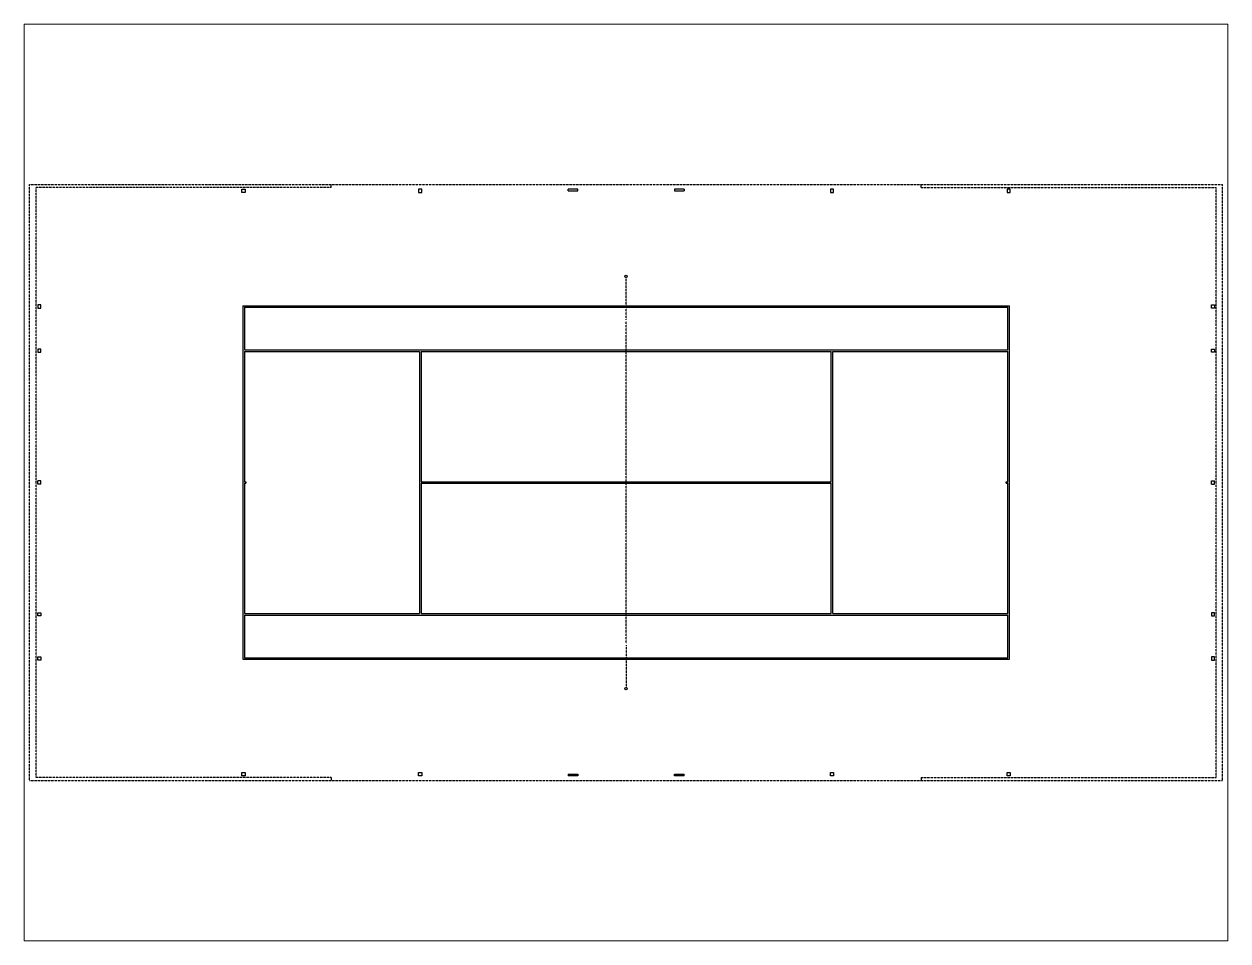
# Paper-space layout 'www.ceco.net' of a CAD drawing. Header units: metres. Extents: x 27 to 240, y 20 to 183.
# The model-space entities are those that its viewports show. They can reach past a viewport. Long polylines and large blocks are cut down to what shows.
import ezdxf

# ---------------------------------------------------------------- set-up
doc = ezdxf.new("R2010")
doc.units = ezdxf.units.M
doc.linetypes.add('ceco.net', pattern=[0.375, 0.25, -0.125])
doc.layers.add('ceco.net 457', color=74, linetype='Continuous')

msp = doc.modelspace()

# ---------------------------------------------------------------- linework, layer by layer
at = {"layer": 'ceco.net 457', "color": 74, "linetype": 'ceco.net'}
for p, q in [((0, 18.5), (37, 18.5)), ((0, 0), (0, 18.5)), ((0.2, 0.1), (0.2, 18.4)), ((9.35, 18.4), (0.2, 18.4)), ((27.65, 18.4), (36.8, 18.4)), ((36.8, 0.1), (36.8, 18.4)), ((37, 0), (37, 18.5)), ((18.5, 14.3), (18.5, 15.62)), ((18.5, 4.25), (18.5, 14.25)), ((18.5, 4.2), (18.5, 2.88)), ((0, 0), (37, 0)), ((9.35, 0.1), (0.2, 0.1)), ((27.65, 0.1), (36.8, 0.1))]:
    msp.add_line(p, q, dxfattribs=at)
at = {"layer": 'ceco.net 457', "color": 74}
for p, q in [((6.585, 18.25), (6.585, 18.35)), ((6.585, 18.35), (6.685, 18.35)), ((6.685, 18.35), (6.685, 18.25)), ((9.35, 18.4), (9.35, 18.5)), ((12.065, 18.35), (12.065, 18.25)), ((12.165, 18.35), (12.065, 18.35)), ((12.165, 18.25), (12.165, 18.35)), ((16.7, 18.3), (16.7, 18.35)), ((17, 18.35), (16.7, 18.35)), ((16.7, 18.3), (17, 18.3)), ((17, 18.3), (17, 18.35)), ((20, 18.35), (20, 18.3)), ((20.3, 18.35), (20, 18.35)), ((20, 18.3), (20.3, 18.3)), ((20.3, 18.35), (20.3, 18.3)), ((24.935, 18.35), (24.835, 18.35)), ((24.835, 18.35), (24.835, 18.25)), ((24.935, 18.25), (24.935, 18.35)), ((27.65, 18.4), (27.65, 18.5)), ((30.315, 18.35), (30.315, 18.25)), ((30.415, 18.35), (30.315, 18.35)), ((30.415, 18.25), (30.415, 18.35)), ((6.685, 18.25), (6.585, 18.25)), ((12.065, 18.25), (12.165, 18.25)), ((24.835, 18.25), (24.935, 18.25)), ((30.315, 18.25), (30.415, 18.25)), ((0.25, 14.76), (0.25, 14.66)), ((0.35, 14.76), (0.25, 14.76)), ((0.25, 14.66), (0.35, 14.66)), ((0.35, 14.66), (0.35, 14.76)), ((6.61, 14.735), (30.39, 14.735)), ((6.61, 14.735), (6.61, 3.765)), ((6.66, 14.685), (30.34, 14.685)), ((6.66, 14.685), (6.66, 13.365)), ((30.34, 13.365), (30.34, 14.685)), ((30.39, 3.765), (30.39, 14.735)), ((36.65, 14.76), (36.75, 14.76)), ((36.65, 14.66), (36.65, 14.76)), ((36.75, 14.66), (36.65, 14.66)), ((36.75, 14.76), (36.75, 14.66)), ((0.25, 13.39), (0.25, 13.29)), ((0.35, 13.39), (0.25, 13.39)), ((0.25, 13.29), (0.35, 13.29)), ((0.35, 13.29), (0.35, 13.39)), ((6.66, 13.365), (30.34, 13.365)), ((6.66, 13.315), (12.09, 13.315)), ((6.66, 13.315), (6.66, 9.275)), ((12.09, 13.315), (12.09, 5.185)), ((12.14, 13.315), (12.14, 9.275)), ((12.14, 13.315), (24.86, 13.315)), ((24.86, 9.275), (24.86, 13.315)), ((24.91, 5.185), (24.91, 13.315)), ((24.91, 13.315), (30.34, 13.315)), ((30.34, 9.275), (30.34, 13.315)), ((36.65, 13.39), (36.75, 13.39)), ((36.65, 13.29), (36.65, 13.39)), ((36.75, 13.29), (36.65, 13.29)), ((36.75, 13.39), (36.75, 13.29)), ((0.25, 9.2), (0.25, 9.3)), ((0.35, 9.3), (0.25, 9.3)), ((0.35, 9.2), (0.25, 9.2)), ((0.35, 9.2), (0.35, 9.3)), ((6.66, 9.275), (6.71, 9.275)), ((6.66, 9.225), (6.66, 5.185)), ((6.66, 9.225), (6.71, 9.225)), ((6.71, 9.275), (6.71, 9.225)), ((12.14, 9.275), (24.86, 9.275)), ((12.14, 9.225), (24.86, 9.225)), ((12.14, 9.225), (12.14, 5.185)), ((24.86, 5.185), (24.86, 9.225)), ((30.29, 9.225), (30.29, 9.275)), ((30.29, 9.275), (30.34, 9.275)), ((30.29, 9.225), (30.34, 9.225)), ((30.34, 5.185), (30.34, 9.225)), ((36.65, 9.3), (36.75, 9.3)), ((36.65, 9.2), (36.65, 9.3)), ((36.65, 9.2), (36.75, 9.2)), ((36.75, 9.2), (36.75, 9.3)), ((0.25, 5.11), (0.25, 5.21)), ((0.25, 5.21), (0.35, 5.21)), ((0.35, 5.11), (0.25, 5.11)), ((0.35, 5.21), (0.35, 5.11)), ((6.66, 5.185), (12.09, 5.185)), ((6.66, 5.135), (30.34, 5.135)), ((6.66, 5.135), (6.66, 3.815)), ((12.14, 5.185), (24.86, 5.185)), ((24.91, 5.185), (30.34, 5.185)), ((30.34, 3.815), (30.34, 5.135)), ((36.75, 5.21), (36.65, 5.21)), ((36.65, 5.21), (36.65, 5.11)), ((36.65, 5.11), (36.75, 5.11)), ((36.75, 5.11), (36.75, 5.21)), ((0.25, 3.74), (0.25, 3.84)), ((0.25, 3.84), (0.35, 3.84)), ((0.35, 3.74), (0.25, 3.74)), ((0.35, 3.84), (0.35, 3.74)), ((6.61, 3.765), (30.39, 3.765)), ((6.66, 3.815), (30.34, 3.815)), ((36.75, 3.84), (36.65, 3.84)), ((36.65, 3.84), (36.65, 3.74)), ((36.65, 3.74), (36.75, 3.74)), ((36.75, 3.74), (36.75, 3.84)), ((6.585, 0.25), (6.685, 0.25)), ((6.585, 0.15), (6.585, 0.25)), ((6.685, 0.15), (6.585, 0.15)), ((6.685, 0.25), (6.685, 0.15)), ((9.35, 0.1), (9.35, 0)), ((12.065, 0.25), (12.165, 0.25)), ((12.065, 0.15), (12.065, 0.25)), ((12.165, 0.15), (12.065, 0.15)), ((12.165, 0.25), (12.165, 0.15)), ((16.7, 0.2), (17, 0.2)), ((16.7, 0.2), (16.7, 0.15)), ((17, 0.15), (16.7, 0.15)), ((17, 0.2), (17, 0.15)), ((20, 0.2), (20.3, 0.2)), ((20, 0.15), (20, 0.2)), ((20.3, 0.15), (20, 0.15)), ((20.3, 0.15), (20.3, 0.2)), ((24.835, 0.25), (24.935, 0.25)), ((24.835, 0.15), (24.835, 0.25)), ((24.935, 0.15), (24.835, 0.15)), ((24.935, 0.25), (24.935, 0.15)), ((27.65, 0.1), (27.65, 0)), ((30.315, 0.25), (30.415, 0.25)), ((30.315, 0.15), (30.315, 0.25)), ((30.415, 0.15), (30.315, 0.15)), ((30.415, 0.25), (30.415, 0.15))]:
    msp.add_line(p, q, dxfattribs=at)
for centre in [(18.5, 15.645), (18.5, 2.855)]:
    msp.add_circle(centre, 0.0358, dxfattribs=at)

psp = doc.layouts.new('www.ceco.net')

# ---------------------------------------------------------------- viewports
at = {"layer": '0'}
psp.add_viewport(center=(133.35, 101.6), size=(213.36, 162.56), view_center_point=(18.496, 9.25), view_height=28.44597, dxfattribs=at)

doc.saveas('drawing.dxf')
